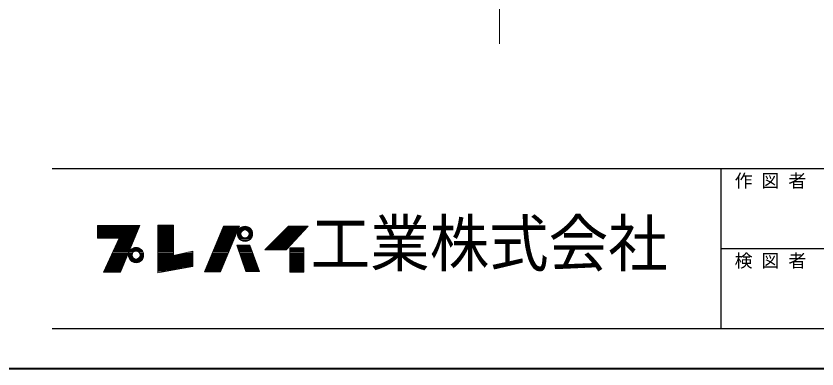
# Model space of a CAD drawing. Units: millimetres at full size, sheet at 1:15; details may follow other scales. Extents: x -3139 to 2936, y -2066 to 2149.
# Drawn here: x -162 to 1181, y -2066 to -1474 of the extents above; entities that cross this region are included whole.
import ezdxf
from ezdxf.enums import TextEntityAlignment as Align

# ---------------------------------------------------------------- set-up
doc = ezdxf.new("R2010")
doc.units = ezdxf.units.MM
doc.header["$LTSCALE"] = 15
doc.linetypes.add('CHAIN1', pattern=[8, 5, -1, 1, -1])
doc.layers.add('0-6_補助線', color=4, linetype='Continuous', lineweight=9)
doc.styles.add('ＭＳ ゴシック', font='')
doc.styles.get('ＭＳ ゴシック').set_extended_font_data('MS Gothic')

msp = doc.modelspace()

# ---------------------------------------------------------------- linework, layer by layer
at = {"layer": '0-6_補助線', "linetype": 'CHAIN1'}
msp.add_line((648.76, -605.81), (648.76, -1523.81), dxfattribs=at)
at = {"layer": '0-6_補助線', "color": 6, "lineweight": 25}
for p, q in [((2868.76, -1730.45), (-101.24, -1730.45)), ((1020.55, -1998.31), (1020.55, -1730.45)), ((2868.76, -1864.38), (1020.55, -1864.38)), ((2868.76, -1998.31), (-101.24, -1998.31))]:
    msp.add_line(p, q, dxfattribs=at)
at = {"layer": '0-6_補助線', "color": 7, "lineweight": 18}
for p, q in [((-25.6, -1826.11), (45.52, -1826.11)), ((13.46, -1903.6), (45.91, -1825.17)), ((75.83, -1824.85), (75.83, -1904.55)), ((101.98, -1824.85), (75.83, -1824.85)), ((75.83, -1826.11), (101.98, -1826.11)), ((185.77, -1826.43), (154.27, -1902.97)), ((181.04, -1902.97), (212.86, -1826.43)), ((185.77, -1826.43), (212.86, -1826.43)), ((291.29, -1866.12), (328.15, -1826.43)), ((-25.6, -1826.74), (45.26, -1826.74)), ((-25.6, -1827.69), (44.87, -1827.69)), ((-25.6, -1828.63), (44.47, -1828.63)), ((-25.6, -1829.58), (44.08, -1829.58)), ((-25.6, -1830.84), (43.56, -1830.84)), ((43.17, -1831.78), (-25.6, -1831.78)), ((-25.6, -1832.73), (42.78, -1832.73)), ((-25.6, -1833.67), (42.39, -1833.67)), ((-25.6, -1834.62), (42, -1834.62)), ((-25.6, -1835.56), (41.61, -1835.56)), ((-25.6, -1836.19), (41.35, -1836.19)), ((-25.6, -1837.45), (40.83, -1837.45)), ((-25.6, -1838.4), (40.44, -1838.4)), ((-25.6, -1839.34), (40.04, -1839.34)), ((75.83, -1826.74), (101.98, -1826.74)), ((75.83, -1827.69), (101.98, -1827.69)), ((75.83, -1828.63), (101.98, -1828.63)), ((75.83, -1829.58), (101.98, -1829.58)), ((75.83, -1830.84), (101.98, -1830.84)), ((75.83, -1831.78), (101.98, -1831.78)), ((75.83, -1832.73), (101.98, -1832.73)), ((75.83, -1833.67), (101.98, -1833.67)), ((75.83, -1834.62), (101.98, -1834.62)), ((75.83, -1835.56), (101.98, -1835.56)), ((75.83, -1836.19), (101.98, -1836.19)), ((75.83, -1837.45), (101.98, -1837.45)), ((75.83, -1838.4), (101.98, -1838.4)), ((75.83, -1839.34), (101.98, -1839.34)), ((180.45, -1839.34), (207.49, -1839.34)), ((180.84, -1838.4), (207.88, -1838.4)), ((181.23, -1837.45), (208.28, -1837.45)), ((181.75, -1836.19), (208.8, -1836.19)), ((182.01, -1835.56), (209.06, -1835.56)), ((182.4, -1834.62), (209.45, -1834.62)), ((182.79, -1833.67), (209.85, -1833.67)), ((183.18, -1832.73), (210.24, -1832.73)), ((183.56, -1831.78), (210.63, -1831.78)), ((183.95, -1830.84), (211.03, -1830.84)), ((184.47, -1829.58), (211.55, -1829.58)), ((184.86, -1828.63), (211.91, -1828.63)), ((185.25, -1827.69), (212.33, -1827.69)), ((209.24, -1839.34), (215.24, -1839.34)), ((209.31, -1838.08), (215.36, -1838.08)), ((209.56, -1836.51), (215.87, -1836.51)), ((210.15, -1834.62), (217.17, -1834.62)), ((210.74, -1833.36), (218.87, -1833.36)), ((211.73, -1831.78), (232.26, -1831.78)), ((212.79, -1830.52), (231.2, -1830.52)), ((214.61, -1828.95), (229.38, -1828.95)), ((216.82, -1827.69), (227.16, -1827.69)), ((233.25, -1833.36), (225.11, -1833.36)), ((233.84, -1834.62), (226.81, -1834.62)), ((234.42, -1836.51), (228.12, -1836.51)), ((234.68, -1838.08), (228.62, -1838.08)), ((228.74, -1839.34), (234.74, -1839.34)), ((281.84, -1839.34), (316.16, -1839.34)), ((282.79, -1838.4), (317.12, -1838.4)), ((283.73, -1837.45), (317.91, -1837.45)), ((284.99, -1836.19), (319.08, -1836.19)), ((285.62, -1835.56), (319.67, -1835.56)), ((286.57, -1834.62), (320.54, -1834.62)), ((287.51, -1833.67), (321.42, -1833.67)), ((288.46, -1832.73), (322.3, -1832.73)), ((289.4, -1831.78), (323.18, -1831.78)), ((290.35, -1830.84), (324.05, -1830.84)), ((291.61, -1829.58), (325.22, -1829.58)), ((292.55, -1828.63), (326.1, -1828.63)), ((293.5, -1827.69), (326.98, -1827.69)), ((-25.6, -1840.29), (39.65, -1840.29)), ((-25.6, -1841.23), (39.26, -1841.23)), ((-25.6, -1842.18), (38.87, -1842.18)), ((-25.6, -1843.12), (38.48, -1843.12)), ((-25.6, -1844.07), (38.09, -1844.07)), ((-25.6, -1845.01), (37.7, -1845.01)), ((10.94, -1846.27), (-25.6, -1846.27)), ((-15.52, -1903.6), (10.94, -1846.27)), ((34.31, -1853.2), (7.74, -1853.2)), ((34.96, -1851.63), (8.47, -1851.63)), ((35.35, -1850.68), (8.91, -1850.68)), ((35.87, -1849.42), (9.49, -1849.42)), ((36.27, -1848.48), (9.93, -1848.48)), ((36.79, -1847.22), (10.51, -1847.22)), ((37.18, -1846.27), (10.94, -1846.27)), ((75.83, -1840.29), (101.98, -1840.29)), ((75.83, -1841.23), (101.98, -1841.23)), ((75.83, -1842.18), (101.98, -1842.18)), ((75.83, -1843.12), (101.98, -1843.12)), ((75.83, -1844.07), (101.98, -1844.07)), ((75.83, -1845.01), (101.98, -1845.01)), ((75.83, -1846.27), (101.98, -1846.27)), ((75.83, -1847.22), (101.98, -1847.22)), ((75.83, -1848.48), (101.98, -1848.48)), ((75.83, -1849.42), (101.98, -1849.42)), ((75.83, -1850.68), (101.98, -1850.68)), ((75.83, -1851.63), (101.98, -1851.63)), ((75.83, -1853.2), (101.98, -1853.2)), ((174.75, -1853.2), (201.73, -1853.2)), ((175.4, -1851.63), (202.38, -1851.63)), ((175.79, -1850.68), (202.78, -1850.68)), ((176.31, -1849.42), (203.3, -1849.42)), ((176.69, -1848.48), (203.69, -1848.48)), ((177.21, -1847.22), (204.22, -1847.22)), ((177.6, -1846.27), (204.61, -1846.27)), ((178.12, -1845.01), (205.13, -1845.01)), ((178.51, -1844.07), (205.53, -1844.07)), ((178.9, -1843.12), (205.92, -1843.12)), ((179.29, -1842.18), (206.31, -1842.18)), ((179.68, -1841.23), (206.7, -1841.23)), ((180.1, -1840.29), (207.1, -1840.29)), ((209.34, -1840.92), (215.43, -1840.92)), ((209.64, -1842.49), (216.02, -1842.49)), ((210.15, -1844.07), (217.17, -1844.07)), ((210.91, -1845.64), (219.57, -1845.64)), ((211.97, -1847.22), (232.02, -1847.22)), ((213.1, -1848.48), (230.89, -1848.48)), ((215.59, -1850.37), (228.4, -1850.37)), ((218.58, -1851.63), (225.41, -1851.63)), ((233.08, -1845.64), (224.42, -1845.64)), ((233.84, -1844.07), (226.81, -1844.07)), ((234.35, -1842.49), (227.96, -1842.49)), ((234.65, -1840.92), (228.56, -1840.92)), ((267.98, -1853.2), (303.29, -1853.2)), ((269.56, -1851.63), (304.75, -1851.63)), ((270.5, -1850.68), (305.63, -1850.68)), ((271.76, -1849.42), (306.8, -1849.42)), ((272.71, -1848.48), (307.67, -1848.48)), ((273.97, -1847.22), (308.84, -1847.22)), ((274.91, -1846.27), (309.72, -1846.27)), ((276.17, -1845.01), (310.89, -1845.01)), ((277.12, -1844.07), (311.77, -1844.07)), ((278.06, -1843.12), (312.65, -1843.12)), ((279.01, -1842.18), (313.52, -1842.18)), ((279.95, -1841.23), (314.4, -1841.23)), ((280.9, -1840.29), (315.28, -1840.29)), ((29.1, -1865.8), (1.93, -1865.8)), ((2.51, -1864.54), (29.62, -1864.54)), ((30.27, -1862.97), (3.24, -1862.97)), ((30.92, -1861.39), (3.96, -1861.39)), ((31.44, -1860.13), (4.55, -1860.13)), ((5.27, -1858.56), (32.1, -1858.56)), ((32.62, -1857.3), (5.85, -1857.3)), ((33.14, -1856.04), (6.53, -1856.04)), ((7.16, -1854.46), (33.79, -1854.46)), ((30.4, -1865.8), (48.19, -1865.8)), ((31.91, -1864.54), (46.68, -1864.54)), ((34.9, -1862.97), (43.68, -1862.97)), ((75.83, -1854.46), (101.98, -1854.46)), ((75.83, -1856.04), (101.98, -1856.04)), ((75.83, -1857.3), (101.98, -1857.3)), ((75.83, -1858.56), (101.98, -1858.56)), ((75.83, -1860.13), (101.98, -1860.13)), ((75.83, -1861.39), (101.98, -1861.39)), ((75.83, -1862.97), (101.98, -1862.97)), ((75.83, -1864.54), (101.98, -1864.54)), ((75.83, -1865.8), (101.98, -1865.8)), ((169.56, -1865.8), (196.49, -1865.8)), ((170.08, -1864.54), (197.02, -1864.54)), ((170.73, -1862.97), (197.67, -1862.97)), ((171.38, -1861.39), (198.33, -1861.39)), ((171.91, -1860.13), (198.85, -1860.13)), ((172.54, -1858.56), (199.5, -1858.56)), ((173.06, -1857.3), (200.03, -1857.3)), ((173.58, -1856.04), (200.55, -1856.04)), ((174.23, -1854.46), (201.21, -1854.46)), ((208.24, -1858.56), (230.3, -1858.56)), ((208.79, -1860.13), (230.88, -1860.13)), ((209.23, -1861.39), (231.34, -1861.39)), ((209.78, -1862.97), (231.93, -1862.97)), ((210.32, -1864.54), (232.51, -1864.54)), ((210.76, -1865.8), (232.97, -1865.8)), ((246.56, -1902.66), (230.18, -1858.24)), ((255.07, -1866.12), (291.29, -1866.12)), ((256.64, -1864.54), (292.76, -1864.54)), ((258.22, -1862.97), (294.22, -1862.97)), ((259.79, -1861.39), (295.68, -1861.39)), ((261.05, -1860.13), (296.85, -1860.13)), ((262.63, -1858.56), (298.31, -1858.56)), ((263.89, -1857.3), (299.48, -1857.3)), ((265.15, -1856.04), (300.65, -1856.04)), ((266.72, -1854.46), (302.12, -1854.46)), ((296.96, -1864.54), (320.9, -1864.54)), ((296.96, -1865.8), (320.9, -1865.8)), ((23.37, -1879.66), (-4.47, -1879.66)), ((24.15, -1877.77), (-3.55, -1877.77)), ((24.67, -1876.51), (-3.01, -1876.51)), ((25.32, -1874.94), (-2.29, -1874.94)), ((-1.71, -1873.68), (25.84, -1873.68)), ((26.49, -1872.1), (-0.98, -1872.1)), ((27.27, -1870.21), (-0.11, -1870.21)), ((27.93, -1868.64), (0.62, -1868.64)), ((28.45, -1867.38), (1.2, -1867.38)), ((26.54, -1874.94), (32.54, -1874.94)), ((26.61, -1873.68), (32.66, -1873.68)), ((26.64, -1876.51), (32.73, -1876.51)), ((26.86, -1872.1), (33.17, -1872.1)), ((26.86, -1877.77), (33.17, -1877.77)), ((27.45, -1870.21), (34.47, -1870.21)), ((27.45, -1879.66), (34.47, -1879.66)), ((28.21, -1868.64), (36.87, -1868.64)), ((29.03, -1867.38), (49.56, -1867.38)), ((50.38, -1868.64), (41.72, -1868.64)), ((51.14, -1870.21), (44.11, -1870.21)), ((51.14, -1879.66), (44.11, -1879.66)), ((51.72, -1872.1), (45.42, -1872.1)), ((51.72, -1877.77), (45.42, -1877.77)), ((51.95, -1876.51), (45.86, -1876.51)), ((51.98, -1873.68), (45.92, -1873.68)), ((46.04, -1874.94), (52.04, -1874.94)), ((75.83, -1867.38), (101.98, -1867.38)), ((75.83, -1868.64), (101.98, -1868.64)), ((75.83, -1870.21), (101.98, -1870.21)), ((75.83, -1872.1), (101.98, -1872.1)), ((75.83, -1873.68), (101.98, -1873.68)), ((75.83, -1874.94), (101.98, -1874.94)), ((75.83, -1876.51), (134.42, -1876.51)), ((75.83, -1877.77), (134.42, -1877.77)), ((75.83, -1879.66), (134.42, -1879.66)), ((134.42, -1874.94), (104.8, -1874.94)), ((134.42, -1873.68), (110.44, -1873.68)), ((134.42, -1872.1), (117.5, -1872.1)), ((134.42, -1870.21), (125.96, -1870.21)), ((163.86, -1879.66), (190.73, -1879.66)), ((164.64, -1877.77), (191.52, -1877.77)), ((165.16, -1876.51), (192.04, -1876.51)), ((165.81, -1874.94), (192.7, -1874.94)), ((166.32, -1873.68), (193.22, -1873.68)), ((166.97, -1872.1), (193.87, -1872.1)), ((167.75, -1870.21), (194.66, -1870.21)), ((168.4, -1868.64), (195.31, -1868.64)), ((168.92, -1867.38), (195.84, -1867.38)), ((211.31, -1867.38), (233.55, -1867.38)), ((211.75, -1868.64), (234.02, -1868.64)), ((212.29, -1870.21), (234.6, -1870.21)), ((212.95, -1872.1), (235.29, -1872.1)), ((213.5, -1873.68), (235.88, -1873.68)), ((213.93, -1874.94), (236.34, -1874.94)), ((214.48, -1876.51), (236.92, -1876.51)), ((214.92, -1877.77), (237.39, -1877.77)), ((215.58, -1879.66), (238.08, -1879.66)), ((296.96, -1867.38), (320.9, -1867.38)), ((296.96, -1868.64), (320.9, -1868.64)), ((296.96, -1870.21), (320.9, -1870.21)), ((296.96, -1872.1), (320.9, -1872.1)), ((296.96, -1873.68), (320.9, -1873.68)), ((296.96, -1874.94), (320.9, -1874.94)), ((296.96, -1876.51), (320.9, -1876.51)), ((296.96, -1877.77), (320.9, -1877.77)), ((296.96, -1879.66), (320.9, -1879.66)), ((17.63, -1893.52), (-10.86, -1893.52)), ((18.41, -1891.63), (-9.99, -1891.63)), ((18.94, -1890.37), (-9.41, -1890.37)), ((19.59, -1888.8), (-8.68, -1888.8)), ((20.24, -1887.22), (-7.96, -1887.22)), ((20.89, -1885.65), (-7.23, -1885.65)), ((21.54, -1884.07), (-6.5, -1884.07)), ((22.06, -1882.81), (-5.92, -1882.81)), ((22.71, -1881.24), (-5.19, -1881.24)), ((28.21, -1881.24), (36.87, -1881.24)), ((29.27, -1882.81), (49.32, -1882.81)), ((30.4, -1884.07), (48.19, -1884.07)), ((32.38, -1885.65), (46.21, -1885.65)), ((35.88, -1887.22), (42.7, -1887.22)), ((50.38, -1881.24), (41.72, -1881.24)), ((75.83, -1881.24), (134.42, -1881.24)), ((75.83, -1882.81), (134.42, -1882.81)), ((75.83, -1884.07), (134.42, -1884.07)), ((75.83, -1885.65), (134.42, -1885.65)), ((75.83, -1887.22), (134.42, -1887.22)), ((75.83, -1888.8), (134.42, -1888.8)), ((75.83, -1890.37), (134.42, -1890.37)), ((75.83, -1891.63), (134.42, -1891.63)), ((75.83, -1893.52), (134.42, -1893.52)), ((158.16, -1893.52), (184.97, -1893.52)), ((158.93, -1891.63), (185.76, -1891.63)), ((159.45, -1890.37), (186.28, -1890.37)), ((160.1, -1888.8), (186.93, -1888.8)), ((160.75, -1887.22), (187.59, -1887.22)), ((161.4, -1885.65), (188.24, -1885.65)), ((162.05, -1884.07), (188.9, -1884.07)), ((162.56, -1882.81), (189.42, -1882.81)), ((163.21, -1881.24), (190.08, -1881.24)), ((216.12, -1881.24), (238.66, -1881.24)), ((216.64, -1882.81), (239.24, -1882.81)), ((217.11, -1884.07), (239.71, -1884.07)), ((217.66, -1885.65), (240.29, -1885.65)), ((218.2, -1887.22), (240.87, -1887.22)), ((218.75, -1888.8), (241.45, -1888.8)), ((219.3, -1890.37), (242.03, -1890.37)), ((219.74, -1891.63), (242.5, -1891.63)), ((220.39, -1893.52), (243.19, -1893.52)), ((296.96, -1881.24), (320.9, -1881.24)), ((296.96, -1882.81), (320.9, -1882.81)), ((296.96, -1884.07), (320.9, -1884.07)), ((296.96, -1885.65), (320.9, -1885.65)), ((296.96, -1887.22), (320.9, -1887.22)), ((296.96, -1888.8), (320.9, -1888.8)), ((296.96, -1890.37), (320.9, -1890.37)), ((296.96, -1891.63), (320.9, -1891.63)), ((296.96, -1893.52), (320.9, -1893.52)), ((-15.52, -1903.6), (13.46, -1903.6)), ((14.11, -1902.03), (-14.79, -1902.03)), ((14.9, -1900.14), (-13.92, -1900.14)), ((15.55, -1898.56), (-13.19, -1898.56)), ((16.2, -1896.99), (-12.46, -1896.99)), ((16.98, -1895.1), (-11.59, -1895.1)), ((75.83, -1895.1), (127.53, -1895.1)), ((75.83, -1896.99), (117.19, -1896.99)), ((75.83, -1898.56), (108.57, -1898.56)), ((75.83, -1900.14), (99.96, -1900.14)), ((75.83, -1902.03), (89.62, -1902.03)), ((181.04, -1902.97), (154.27, -1902.97)), ((154.66, -1902.03), (181.44, -1902.03)), ((155.43, -1900.14), (182.22, -1900.14)), ((156.08, -1898.56), (182.88, -1898.56)), ((156.73, -1896.99), (183.53, -1896.99)), ((157.51, -1895.1), (184.32, -1895.1)), ((221.05, -1895.1), (243.77, -1895.1)), ((221.6, -1896.99), (244.47, -1896.99)), ((222.14, -1898.56), (245.05, -1898.56)), ((222.69, -1900.14), (245.63, -1900.14)), ((223.35, -1902.03), (246.33, -1902.03)), ((223.57, -1902.66), (246.56, -1902.66)), ((296.96, -1895.1), (320.9, -1895.1)), ((296.96, -1896.99), (320.9, -1896.99)), ((296.96, -1898.56), (320.9, -1898.56)), ((296.96, -1900.14), (320.9, -1900.14)), ((296.96, -1902.03), (320.9, -1902.03))]:
    msp.add_line(p, q, dxfattribs=at)
at = {"layer": '0-6_補助線', "color": 1, "lineweight": 40}
msp.add_line((2936.26, -2065.81), (-3138.74, -2065.81), dxfattribs=at)
at = {"layer": '0-6_補助線', "color": 7, "lineweight": 18}
for points in [[(-25.6, -1846.27), (-25.6, -1825.17), (45.91, -1825.17)], [(75.83, -1904.55), (134.42, -1893.84), (134.42, -1868.32), (101.98, -1875.57), (101.98, -1824.85)], [(255.07, -1866.12), (294.76, -1826.43), (328.15, -1826.43)], [(223.57, -1902.66), (208.13, -1858.24), (230.18, -1858.24)]]:
    msp.add_lwpolyline(points, dxfattribs=at)
msp.add_lwpolyline([(296.96, -1862.97), (296.96, -1903.6), (320.9, -1903.6), (320.9, -1862.97)], close=True, dxfattribs=at)
for centre, radius in [((221.99, -1839.34), 12.75), ((221.99, -1839.34), 6.75), ((39.29, -1874.94), 12.75), ((39.29, -1874.94), 6.75)]:
    msp.add_circle(centre, radius, dxfattribs=at)

# ---------------------------------------------------------------- texts
at = {"layer": '0-6_補助線', "color": 7, "style": 'ＭＳ ゴシック'}
for s, p in [('作 図 者', (1043.05, -1767.95)), ('検 図 者', (1043.05, -1901.88))]:
    msp.add_text(s, height=21.99, dxfattribs=at).set_placement(p, align=Align.BOTTOM_LEFT)
at = {"layer": '0-6_補助線', "color": 7, "style": 'ＭＳ ゴシック', "width": 0.95}
msp.add_text('工業株式会社', height=76.98, dxfattribs=at).set_placement((332.15, -1916.88), align=Align.BOTTOM_LEFT)

doc.saveas('drawing.dxf')
